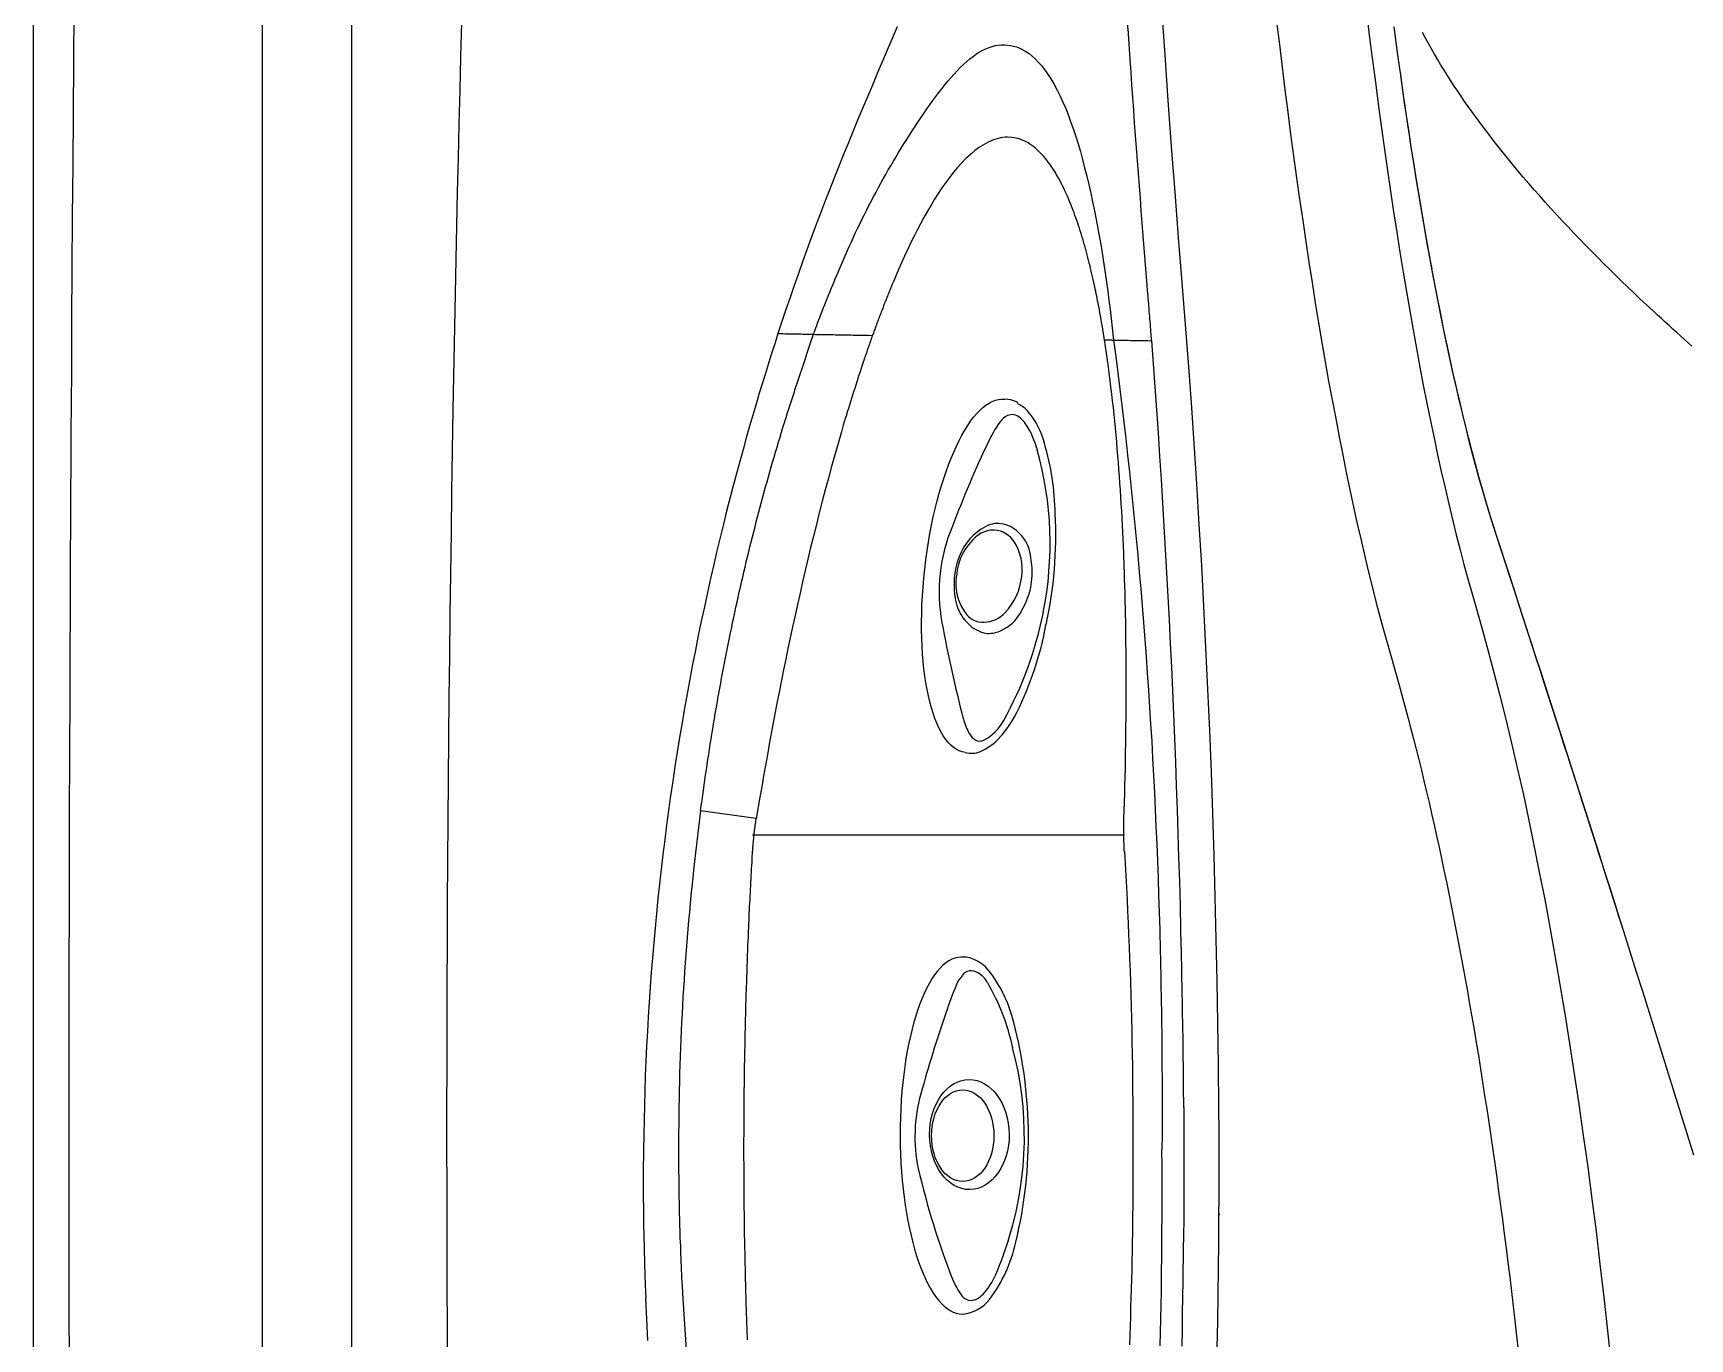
# Model space of a CAD drawing. Extents: x 941 to 1034, y 781 to 934.
# Drawn here: x 941.38 to 955.29, y 844.42 to 855.38 of the extents above; entities that cross this region are included whole.
import ezdxf

# ---------------------------------------------------------------- set-up
doc = ezdxf.new("R2010")
doc.units = 0
doc.header["$MEASUREMENT"] = 0
doc.layers.add('1', color=4, linetype='Continuous')

# ---------------------------------------------------------------- blocks, each defined once
blk = doc.blocks.new('ENVOY')
at = {"layer": '1', "color": 3, "linetype": 'Continuous'}
for p, q in [((1.924, 77.052), (1.924, 12.055)), ((6.073, 47.222), (5.605, 47.288)), ((6.042, 47.087), (9.164, 47.087)), ((9.958, 43.901), (9.966, 43.901))]:
    blk.add_line(p, q, dxfattribs=at)
at = {"layer": '1', "color": 4}
blk.add_lwpolyline([(93.109, 77.107, 0.414214), (81.109, 89.107), (12, 89.107, 0.414214), (0, 77.107), (0, 12, 0.414214), (12, 0), (81.109, 0, 0.414214), (93.109, 12)], format="xyb", close=True, dxfattribs=at)
at = {"layer": '1', "color": 3, "linetype": 'Continuous'}
for points in [[(0.324, 50.972), (0.326, 51.407), (0.329, 51.841), (0.332, 52.276), (0.336, 52.711), (0.339, 53.146), (0.342, 53.58), (0.346, 54.015)], [(2.674, 54.768), (2.674, 52.911), (2.674, 51.054), (2.674, 49.197), (2.674, 47.34), (2.674, 45.482), (2.674, 43.625), (2.674, 41.768), (2.674, 39.911), (2.674, 38.054), (2.674, 36.197), (2.674, 34.34), (2.674, 32.482)], [(9.65, 51.723), (9.619, 52.102), (9.589, 52.483), (9.56, 52.866), (9.532, 53.25), (9.505, 53.636), (9.478, 54.024)], [(11.203, 53.942), (11.226, 53.754), (11.25, 53.568), (11.274, 53.384), (11.298, 53.201), (11.322, 53.02), (11.347, 52.841), (11.373, 52.664), (11.398, 52.49), (11.424, 52.317), (11.451, 52.146), (11.477, 51.977), (11.505, 51.811), (11.532, 51.647), (11.56, 51.485), (11.588, 51.325), (11.616, 51.168), (11.645, 51.013), (11.674, 50.861), (11.704, 50.711), (11.734, 50.563), (11.764, 50.419), (11.794, 50.276), (11.825, 50.137), (11.856, 49.999), (11.887, 49.865), (11.919, 49.733), (11.951, 49.605), (11.983, 49.479), (12.015, 49.355), (12.048, 49.235), (12.114, 49.003)], [(7.256, 53.869), (7.215, 53.772), (7.173, 53.674), (7.131, 53.576), (7.089, 53.478), (7.048, 53.38), (7.007, 53.282), (6.965, 53.184), (6.924, 53.086), (6.884, 52.988), (6.843, 52.889), (6.803, 52.791), (6.763, 52.692), (6.724, 52.593), (6.685, 52.494), (6.646, 52.395), (6.608, 52.296), (6.571, 52.197), (6.534, 52.097), (6.497, 51.998), (6.461, 51.898), (6.426, 51.798), (6.391, 51.697), (6.356, 51.597), (6.322, 51.496), (6.255, 51.294)], [(11.749, 51.823), (11.729, 51.933), (11.709, 52.045), (11.689, 52.158), (11.669, 52.272), (11.649, 52.388), (11.63, 52.505), (11.61, 52.623), (11.591, 52.742), (11.572, 52.863), (11.554, 52.985), (11.535, 53.107), (11.517, 53.232), (11.499, 53.357), (11.481, 53.483), (11.463, 53.611), (11.445, 53.74), (11.428, 53.869)], [(9.198, 53.811), (9.197, 53.819), (9.197, 53.827), (9.196, 53.836), (9.195, 53.844), (9.195, 53.852), (9.194, 53.861), (9.194, 53.869), (9.193, 53.877), (9.193, 53.885), (9.192, 53.894), (9.192, 53.902), (9.191, 53.91), (9.19, 53.919), (9.19, 53.927), (9.189, 53.935), (9.189, 53.943), (9.188, 53.952), (9.188, 53.96), (9.187, 53.977)], [(12.335, 52.824), (12.303, 52.865), (12.27, 52.907), (12.238, 52.948), (12.206, 52.99), (12.175, 53.032), (12.143, 53.074), (12.112, 53.116), (12.082, 53.158), (12.051, 53.201), (12.021, 53.244), (11.992, 53.287), (11.963, 53.33), (11.934, 53.373), (11.905, 53.417), (11.877, 53.461), (11.849, 53.505), (11.822, 53.549), (11.795, 53.594), (11.769, 53.639), (11.743, 53.684), (11.717, 53.73), (11.692, 53.775), (11.668, 53.822)], [(6.553, 51.289), (6.555, 51.294), (6.558, 51.302), (6.562, 51.313), (6.567, 51.327), (6.573, 51.343), (6.58, 51.361), (6.588, 51.381), (6.596, 51.404), (6.606, 51.428), (6.616, 51.454), (6.627, 51.482), (6.638, 51.512), (6.65, 51.543), (6.663, 51.575), (6.677, 51.609), (6.691, 51.643), (6.705, 51.679), (6.72, 51.716), (6.736, 51.753), (6.752, 51.791), (6.768, 51.83), (6.785, 51.869), (6.802, 51.908), (6.819, 51.948), (6.836, 51.987), (6.854, 52.026), (6.871, 52.065), (6.889, 52.103), (6.907, 52.142), (6.925, 52.181), (6.944, 52.219), (6.962, 52.257), (6.981, 52.295), (7, 52.333), (7.019, 52.37), (7.039, 52.408), (7.058, 52.445), (7.078, 52.483), (7.098, 52.52), (7.119, 52.557), (7.139, 52.594), (7.16, 52.631), (7.181, 52.668), (7.202, 52.704), (7.224, 52.741), (7.246, 52.778), (7.268, 52.814), (7.29, 52.851), (7.313, 52.887), (7.336, 52.924), (7.359, 52.96), (7.382, 52.997), (7.406, 53.034), (7.43, 53.07), (7.455, 53.107), (7.479, 53.143), (7.504, 53.18), (7.53, 53.215), (7.555, 53.25), (7.58, 53.285), (7.605, 53.318), (7.63, 53.35), (7.656, 53.382), (7.681, 53.413), (7.707, 53.443), (7.733, 53.473), (7.76, 53.501), (7.786, 53.528), (7.813, 53.554), (7.84, 53.579), (7.867, 53.601), (7.894, 53.622), (7.921, 53.642), (7.948, 53.659), (7.974, 53.673), (8.001, 53.686), (8.027, 53.697), (8.053, 53.705), (8.079, 53.712), (8.105, 53.716), (8.13, 53.718), (8.156, 53.719), (8.182, 53.717), (8.208, 53.714), (8.233, 53.708), (8.259, 53.701), (8.285, 53.691), (8.311, 53.678), (8.337, 53.663), (8.363, 53.645), (8.389, 53.624), (8.415, 53.601), (8.441, 53.574), (8.467, 53.544), (8.493, 53.511), (8.519, 53.475), (8.545, 53.434), (8.571, 53.391), (8.597, 53.343), (8.623, 53.292), (8.647, 53.238), (8.671, 53.183), (8.694, 53.126), (8.715, 53.068), (8.736, 53.009), (8.756, 52.949), (8.775, 52.887), (8.794, 52.822), (8.812, 52.756), (8.83, 52.687), (8.848, 52.617), (8.865, 52.546), (8.881, 52.473), (8.897, 52.4), (8.912, 52.326), (8.927, 52.251), (8.941, 52.177), (8.955, 52.102), (8.968, 52.028), (8.98, 51.953), (8.992, 51.878), (9.003, 51.802), (9.014, 51.726), (9.024, 51.65), (9.033, 51.574), (9.043, 51.497), (9.052, 51.421), (9.06, 51.343), (9.071, 51.24)], [(9.356, 51.7), (9.347, 51.804), (9.339, 51.908), (9.33, 52.012), (9.322, 52.116), (9.314, 52.221), (9.306, 52.326), (9.298, 52.431), (9.29, 52.536), (9.282, 52.641), (9.274, 52.747), (9.266, 52.853), (9.258, 52.958), (9.25, 53.064), (9.243, 53.171), (9.235, 53.277), (9.227, 53.383), (9.22, 53.49), (9.212, 53.597), (9.198, 53.811)], [(11.747, 51.838), (11.734, 51.904), (11.722, 51.97), (11.71, 52.036), (11.699, 52.102), (11.687, 52.168), (11.676, 52.234), (11.664, 52.3), (11.653, 52.365), (11.642, 52.431), (11.631, 52.498), (11.62, 52.564), (11.609, 52.63), (11.599, 52.696), (11.588, 52.762), (11.578, 52.828), (11.567, 52.894), (11.557, 52.96), (11.547, 53.027), (11.537, 53.093), (11.527, 53.159), (11.518, 53.225), (11.508, 53.292), (11.498, 53.358), (11.482, 53.491)], [(8.182, 52.943), (8.163, 52.943), (8.143, 52.941), (8.123, 52.937), (8.103, 52.933), (8.084, 52.927), (8.064, 52.921), (8.044, 52.913), (8.025, 52.904), (8.005, 52.894), (7.986, 52.883), (7.966, 52.872), (7.947, 52.859), (7.928, 52.845), (7.909, 52.831), (7.89, 52.815), (7.871, 52.799), (7.852, 52.782), (7.833, 52.764), (7.797, 52.726)], [(8.664, 52.494), (8.655, 52.514), (8.645, 52.534), (8.636, 52.553), (8.626, 52.572), (8.616, 52.591), (8.605, 52.61), (8.594, 52.628), (8.584, 52.647), (8.572, 52.665), (8.561, 52.682), (8.549, 52.7), (8.537, 52.717), (8.525, 52.733), (8.513, 52.75), (8.5, 52.765), (8.487, 52.781), (8.474, 52.796), (8.46, 52.81), (8.446, 52.824), (8.432, 52.838), (8.417, 52.85), (8.402, 52.863), (8.387, 52.874), (8.371, 52.885), (8.355, 52.895), (8.339, 52.904), (8.323, 52.912), (8.306, 52.919), (8.289, 52.926), (8.272, 52.931), (8.254, 52.936), (8.237, 52.939), (8.219, 52.942), (8.182, 52.943)], [(7.797, 52.726), (7.763, 52.689), (7.73, 52.649), (7.697, 52.607), (7.664, 52.563), (7.632, 52.518), (7.601, 52.471), (7.57, 52.422), (7.54, 52.372), (7.51, 52.321), (7.48, 52.269), (7.452, 52.216), (7.423, 52.162), (7.396, 52.108), (7.369, 52.053), (7.343, 51.998), (7.317, 51.943), (7.292, 51.888), (7.268, 51.833), (7.221, 51.724)], [(13.545, 51.538), (13.493, 51.587), (13.442, 51.636), (13.39, 51.685), (13.339, 51.735), (13.288, 51.784), (13.237, 51.834), (13.186, 51.884), (13.136, 51.935), (13.086, 51.985), (13.036, 52.036), (12.987, 52.087), (12.938, 52.138), (12.889, 52.19), (12.841, 52.241), (12.793, 52.293), (12.745, 52.345), (12.698, 52.397), (12.651, 52.45), (12.605, 52.502), (12.559, 52.555), (12.513, 52.609), (12.468, 52.662), (12.423, 52.716), (12.335, 52.824)], [(8.907, 51.724), (8.902, 51.748), (8.897, 51.771), (8.891, 51.794), (8.886, 51.817), (8.88, 51.84), (8.875, 51.863), (8.869, 51.886), (8.863, 51.909), (8.857, 51.932), (8.852, 51.955), (8.845, 51.977), (8.839, 52), (8.833, 52.023), (8.827, 52.045), (8.82, 52.068), (8.814, 52.09), (8.807, 52.112), (8.8, 52.134), (8.793, 52.157), (8.786, 52.179), (8.779, 52.201), (8.772, 52.222), (8.765, 52.244), (8.757, 52.266), (8.749, 52.287), (8.742, 52.309), (8.734, 52.33), (8.725, 52.351), (8.717, 52.372), (8.709, 52.393), (8.7, 52.413), (8.692, 52.434), (8.683, 52.454), (8.664, 52.494)], [(12.291, 49.59), (12.26, 49.686), (12.23, 49.785), (12.199, 49.885), (12.17, 49.988), (12.14, 50.092), (12.111, 50.198), (12.083, 50.305), (12.055, 50.414), (12.027, 50.525), (12, 50.637), (11.973, 50.751), (11.946, 50.866), (11.92, 50.982), (11.895, 51.099), (11.869, 51.218), (11.844, 51.338), (11.82, 51.459), (11.796, 51.58), (11.749, 51.827)], [(12.291, 49.59), (12.262, 49.681), (12.233, 49.774), (12.204, 49.87), (12.176, 49.967), (12.147, 50.067), (12.119, 50.17), (12.091, 50.274), (12.063, 50.381), (12.036, 50.49), (12.009, 50.601), (11.982, 50.714), (11.955, 50.829), (11.928, 50.946), (11.902, 51.065), (11.876, 51.187), (11.85, 51.31), (11.825, 51.435), (11.799, 51.563), (11.749, 51.823)], [(7.182, 51.63), (7.178, 51.62), (7.174, 51.609), (7.17, 51.599), (7.166, 51.588), (7.162, 51.578), (7.157, 51.568), (7.153, 51.557), (7.149, 51.547), (7.145, 51.537), (7.141, 51.527), (7.138, 51.517), (7.134, 51.506), (7.13, 51.496), (7.126, 51.487), (7.122, 51.477), (7.118, 51.467), (7.115, 51.457), (7.111, 51.447), (7.107, 51.438), (7.104, 51.428), (7.1, 51.418), (7.096, 51.408), (7.093, 51.398), (7.089, 51.388), (7.085, 51.379), (7.082, 51.369), (7.078, 51.359), (7.074, 51.349), (7.071, 51.339), (7.067, 51.329), (7.063, 51.319), (7.06, 51.309), (7.056, 51.299), (7.049, 51.279)], [(7.221, 51.724), (7.219, 51.72), (7.217, 51.715), (7.215, 51.71), (7.213, 51.705), (7.211, 51.701), (7.209, 51.696), (7.207, 51.691), (7.205, 51.686), (7.203, 51.682), (7.202, 51.677), (7.2, 51.672), (7.198, 51.668), (7.196, 51.663), (7.194, 51.658), (7.192, 51.654), (7.19, 51.649), (7.188, 51.644), (7.186, 51.64), (7.182, 51.63)], [(8.982, 51.332), (8.979, 51.352), (8.975, 51.372), (8.972, 51.392), (8.968, 51.411), (8.965, 51.431), (8.961, 51.451), (8.958, 51.471), (8.954, 51.49), (8.951, 51.51), (8.947, 51.529), (8.943, 51.549), (8.939, 51.569), (8.935, 51.588), (8.931, 51.608), (8.927, 51.627), (8.923, 51.647), (8.919, 51.666), (8.915, 51.686), (8.907, 51.724)], [(9.39, 51.264), (9.389, 51.286), (9.387, 51.308), (9.385, 51.33), (9.384, 51.352), (9.382, 51.373), (9.38, 51.395), (9.378, 51.417), (9.377, 51.439), (9.375, 51.461), (9.373, 51.482), (9.371, 51.504), (9.37, 51.526), (9.368, 51.548), (9.366, 51.569), (9.364, 51.591), (9.363, 51.613), (9.361, 51.635), (9.359, 51.656), (9.356, 51.7)], [(9.957, 44.796), (9.954, 45.15), (9.949, 45.504), (9.943, 45.857), (9.935, 46.21), (9.927, 46.562), (9.917, 46.913), (9.906, 47.264), (9.894, 47.613), (9.88, 47.962), (9.865, 48.31), (9.849, 48.657), (9.832, 49.002), (9.813, 49.347), (9.793, 49.69), (9.772, 50.033), (9.75, 50.373), (9.727, 50.713), (9.702, 51.051), (9.65, 51.723)], [(13.93, 51.189), (13.898, 51.217), (13.866, 51.246), (13.834, 51.275), (13.802, 51.303), (13.769, 51.332), (13.737, 51.362), (13.705, 51.391), (13.673, 51.42), (13.641, 51.449), (13.609, 51.479), (13.545, 51.538)], [(6.255, 51.294), (6.23, 51.216), (6.204, 51.135), (6.178, 51.053), (6.152, 50.968), (6.125, 50.882), (6.098, 50.793), (6.071, 50.703), (6.044, 50.61), (6.017, 50.516), (5.989, 50.419), (5.962, 50.321), (5.934, 50.221), (5.907, 50.119), (5.879, 50.015), (5.851, 49.91), (5.824, 49.802), (5.797, 49.693), (5.77, 49.582), (5.742, 49.469), (5.716, 49.355), (5.689, 49.238), (5.663, 49.12), (5.637, 49.001), (5.611, 48.88), (5.586, 48.758), (5.562, 48.636), (5.538, 48.515), (5.515, 48.393), (5.492, 48.271), (5.47, 48.148), (5.449, 48.026), (5.429, 47.904), (5.409, 47.781), (5.39, 47.659), (5.371, 47.536), (5.353, 47.413), (5.336, 47.29), (5.32, 47.167), (5.304, 47.043), (5.289, 46.92), (5.274, 46.797), (5.26, 46.673), (5.247, 46.55), (5.235, 46.426), (5.223, 46.302), (5.212, 46.178), (5.201, 46.054), (5.191, 45.93), (5.182, 45.806), (5.173, 45.682), (5.166, 45.558), (5.158, 45.434), (5.152, 45.31), (5.146, 45.186), (5.141, 45.062), (5.137, 44.937), (5.133, 44.813), (5.13, 44.689), (5.125, 44.443)], [(5.605, 47.288), (5.611, 47.331), (5.617, 47.374), (5.623, 47.418), (5.629, 47.461), (5.635, 47.504), (5.641, 47.547), (5.647, 47.59), (5.654, 47.632), (5.66, 47.675), (5.666, 47.718), (5.673, 47.761), (5.68, 47.804), (5.686, 47.847), (5.693, 47.889), (5.7, 47.932), (5.707, 47.975), (5.714, 48.017), (5.721, 48.06), (5.728, 48.103), (5.736, 48.145), (5.743, 48.188), (5.751, 48.23), (5.758, 48.273), (5.766, 48.316), (5.774, 48.358), (5.782, 48.401), (5.79, 48.443), (5.798, 48.486), (5.806, 48.528), (5.814, 48.571), (5.822, 48.613), (5.831, 48.656), (5.839, 48.698), (5.848, 48.741), (5.857, 48.783), (5.866, 48.826), (5.874, 48.868), (5.883, 48.911), (5.892, 48.953), (5.902, 48.996), (5.911, 49.038), (5.92, 49.08), (5.93, 49.123), (5.939, 49.165), (5.949, 49.207), (5.959, 49.25), (5.969, 49.292), (5.979, 49.334), (5.989, 49.377), (5.999, 49.419), (6.009, 49.461), (6.019, 49.503), (6.03, 49.545), (6.04, 49.588), (6.051, 49.63), (6.062, 49.672), (6.073, 49.714), (6.084, 49.756), (6.095, 49.798), (6.106, 49.84), (6.117, 49.882), (6.128, 49.924), (6.14, 49.966), (6.151, 50.008), (6.163, 50.049), (6.175, 50.091), (6.186, 50.133), (6.198, 50.175), (6.21, 50.216), (6.222, 50.258), (6.235, 50.3), (6.247, 50.341), (6.259, 50.383), (6.272, 50.424), (6.285, 50.466), (6.297, 50.507), (6.31, 50.549), (6.323, 50.59), (6.336, 50.632), (6.349, 50.672), (6.363, 50.714), (6.376, 50.755), (6.39, 50.797), (6.403, 50.838), (6.417, 50.879), (6.43, 50.92), (6.444, 50.961), (6.457, 51.002), (6.471, 51.043), (6.485, 51.084), (6.498, 51.125), (6.512, 51.166), (6.526, 51.207), (6.553, 51.289)], [(6.255, 51.294), (6.27, 51.294), (6.284, 51.294), (6.299, 51.294), (6.313, 51.293), (6.328, 51.293), (6.343, 51.293), (6.357, 51.292), (6.372, 51.292), (6.387, 51.292), (6.402, 51.292), (6.417, 51.291), (6.432, 51.291), (6.447, 51.291), (6.462, 51.29), (6.477, 51.29), (6.492, 51.29), (6.507, 51.29), (6.523, 51.289), (6.553, 51.289)], [(6.553, 51.289), (6.57, 51.288), (6.587, 51.288), (6.603, 51.288), (6.62, 51.287), (6.637, 51.287), (6.653, 51.287), (6.67, 51.286), (6.686, 51.286), (6.703, 51.286), (6.72, 51.286), (6.736, 51.285), (6.753, 51.285), (6.769, 51.285), (6.786, 51.284), (6.803, 51.284), (6.819, 51.284), (6.836, 51.283), (6.852, 51.283), (6.869, 51.283), (6.885, 51.282), (6.902, 51.282), (6.918, 51.282), (6.935, 51.281), (6.951, 51.281), (6.967, 51.281), (6.984, 51.28), (7, 51.28), (7.016, 51.28), (7.049, 51.279)], [(7.049, 51.279), (7.044, 51.267), (7.04, 51.255), (7.036, 51.242), (7.031, 51.23), (7.027, 51.218), (7.023, 51.205), (7.018, 51.193), (7.014, 51.18), (7.01, 51.168), (7.005, 51.156), (7.001, 51.143), (6.997, 51.131), (6.992, 51.118), (6.988, 51.106), (6.984, 51.093), (6.98, 51.081), (6.975, 51.068), (6.971, 51.055), (6.963, 51.03)], [(8.997, 51.242), (8.996, 51.246), (8.995, 51.251), (8.994, 51.255), (8.994, 51.26), (8.993, 51.264), (8.992, 51.269), (8.992, 51.273), (8.991, 51.278), (8.99, 51.282), (8.989, 51.287), (8.989, 51.291), (8.988, 51.296), (8.987, 51.3), (8.986, 51.305), (8.986, 51.309), (8.985, 51.314), (8.984, 51.319), (8.983, 51.323), (8.982, 51.332)], [(9.155, 49.511), (9.153, 49.57), (9.15, 49.628), (9.147, 49.687), (9.144, 49.745), (9.141, 49.804), (9.138, 49.862), (9.134, 49.921), (9.13, 49.979), (9.126, 50.037), (9.122, 50.095), (9.118, 50.153), (9.114, 50.211), (9.109, 50.269), (9.104, 50.327), (9.099, 50.385), (9.094, 50.443), (9.088, 50.5), (9.083, 50.558), (9.077, 50.615), (9.071, 50.673), (9.065, 50.73), (9.058, 50.787), (9.051, 50.845), (9.044, 50.902), (9.037, 50.959), (9.029, 51.015), (9.022, 51.072), (9.014, 51.129), (8.997, 51.242)], [(8.997, 51.242), (9, 51.242), (9.004, 51.242), (9.008, 51.241), (9.011, 51.241), (9.015, 51.241), (9.019, 51.241), (9.022, 51.241), (9.026, 51.241), (9.03, 51.241), (9.034, 51.241), (9.037, 51.241), (9.041, 51.241), (9.045, 51.241), (9.048, 51.241), (9.052, 51.241), (9.056, 51.241), (9.06, 51.24), (9.064, 51.24), (9.071, 51.24)], [(9.071, 51.24), (9.091, 51.103), (9.109, 50.966), (9.126, 50.828), (9.143, 50.69), (9.159, 50.551), (9.176, 50.413), (9.191, 50.274), (9.206, 50.134), (9.221, 49.995), (9.235, 49.855), (9.249, 49.714), (9.263, 49.574), (9.276, 49.433), (9.289, 49.292), (9.301, 49.151), (9.313, 49.01), (9.324, 48.868), (9.335, 48.726), (9.346, 48.584), (9.356, 48.442), (9.366, 48.3), (9.375, 48.157), (9.384, 48.014), (9.393, 47.872), (9.401, 47.728), (9.409, 47.585), (9.416, 47.442), (9.423, 47.298), (9.429, 47.155), (9.435, 47.011), (9.441, 46.867), (9.447, 46.723), (9.451, 46.579), (9.46, 46.291)], [(9.071, 51.24), (9.087, 51.24), (9.103, 51.24), (9.119, 51.239), (9.135, 51.239), (9.151, 51.239), (9.167, 51.238), (9.183, 51.238), (9.199, 51.238), (9.215, 51.237), (9.231, 51.237), (9.247, 51.237), (9.264, 51.237), (9.28, 51.236), (9.296, 51.236), (9.312, 51.236), (9.328, 51.235), (9.344, 51.235), (9.36, 51.235), (9.393, 51.234)], [(9.393, 51.234), (9.393, 51.236), (9.392, 51.237), (9.392, 51.239), (9.392, 51.24), (9.392, 51.242), (9.392, 51.243), (9.392, 51.245), (9.392, 51.246), (9.392, 51.248), (9.391, 51.249), (9.391, 51.251), (9.391, 51.252), (9.391, 51.254), (9.391, 51.255), (9.391, 51.257), (9.391, 51.258), (9.391, 51.26), (9.391, 51.261), (9.39, 51.264)], [(9.639, 46.291), (9.634, 46.492), (9.628, 46.694), (9.622, 46.895), (9.616, 47.096), (9.61, 47.296), (9.602, 47.497), (9.595, 47.697), (9.587, 47.896), (9.579, 48.096), (9.57, 48.295), (9.561, 48.493), (9.552, 48.692), (9.542, 48.89), (9.532, 49.087), (9.521, 49.285), (9.51, 49.482), (9.498, 49.678), (9.487, 49.874), (9.474, 50.07), (9.462, 50.265), (9.449, 50.46), (9.435, 50.654), (9.421, 50.848), (9.393, 51.234)], [(0.305, 42.753), (0.304, 43.01), (0.304, 43.266), (0.304, 43.523), (0.303, 43.78), (0.303, 44.037), (0.303, 44.294), (0.303, 44.551), (0.303, 44.808), (0.303, 45.064), (0.303, 45.321), (0.304, 45.578), (0.304, 45.835), (0.304, 46.092), (0.305, 46.349), (0.305, 46.606), (0.306, 46.862), (0.307, 47.119), (0.307, 47.376), (0.308, 47.633), (0.309, 47.89), (0.31, 48.147), (0.311, 48.404), (0.312, 48.66), (0.313, 48.917), (0.314, 49.174), (0.315, 49.431), (0.317, 49.688), (0.318, 49.945), (0.319, 50.201), (0.321, 50.458), (0.324, 50.972)], [(6.963, 51.03), (6.953, 51.002), (6.944, 50.974), (6.935, 50.946), (6.926, 50.918), (6.917, 50.89), (6.908, 50.862), (6.899, 50.834), (6.89, 50.806), (6.881, 50.778), (6.872, 50.75), (6.863, 50.722), (6.855, 50.694), (6.846, 50.666), (6.837, 50.637), (6.829, 50.609), (6.82, 50.581), (6.812, 50.553), (6.803, 50.524), (6.787, 50.468)], [(6.787, 50.468), (6.759, 50.371), (6.732, 50.275), (6.705, 50.178), (6.678, 50.081), (6.652, 49.983), (6.627, 49.886), (6.602, 49.788), (6.577, 49.691), (6.553, 49.594), (6.529, 49.497), (6.506, 49.401), (6.484, 49.305), (6.462, 49.209), (6.44, 49.114), (6.419, 49.02), (6.398, 48.926), (6.378, 48.833), (6.358, 48.741), (6.339, 48.651), (6.321, 48.561), (6.302, 48.472), (6.285, 48.383), (6.267, 48.294), (6.249, 48.204), (6.232, 48.115), (6.215, 48.026), (6.199, 47.937), (6.182, 47.848), (6.166, 47.758), (6.15, 47.669), (6.134, 47.58), (6.118, 47.49), (6.103, 47.401), (6.073, 47.222)], [(13.357, 46.274), (13.305, 46.44), (13.252, 46.606), (13.199, 46.772), (13.147, 46.938), (13.094, 47.104), (13.041, 47.27), (12.988, 47.436), (12.935, 47.602), (12.881, 47.768), (12.828, 47.934), (12.775, 48.1), (12.721, 48.265), (12.668, 48.431), (12.614, 48.597), (12.561, 48.762), (12.507, 48.928), (12.453, 49.093), (12.399, 49.259), (12.291, 49.59)], [(13.357, 46.274), (13.338, 46.336), (13.317, 46.401), (13.295, 46.469), (13.273, 46.539), (13.25, 46.613), (13.226, 46.688), (13.201, 46.766), (13.176, 46.846), (13.149, 46.928), (13.123, 47.012), (13.095, 47.099), (13.067, 47.186), (13.038, 47.276), (13.009, 47.368), (12.979, 47.461), (12.949, 47.556), (12.918, 47.652), (12.887, 47.749), (12.855, 47.848), (12.823, 47.949), (12.79, 48.051), (12.757, 48.154), (12.723, 48.258), (12.689, 48.363), (12.655, 48.47), (12.62, 48.578), (12.585, 48.687), (12.549, 48.796), (12.513, 48.907), (12.477, 49.019), (12.441, 49.132), (12.404, 49.245), (12.366, 49.359), (12.291, 49.59)], [(9.173, 48.974), (9.172, 49.001), (9.171, 49.028), (9.171, 49.055), (9.17, 49.082), (9.169, 49.108), (9.169, 49.135), (9.168, 49.162), (9.167, 49.189), (9.166, 49.216), (9.165, 49.243), (9.165, 49.27), (9.164, 49.296), (9.163, 49.323), (9.162, 49.35), (9.161, 49.377), (9.16, 49.404), (9.159, 49.431), (9.158, 49.457), (9.155, 49.511)], [(9.16, 47.222), (9.163, 47.292), (9.165, 47.363), (9.167, 47.433), (9.168, 47.503), (9.17, 47.574), (9.172, 47.644), (9.173, 47.714), (9.174, 47.784), (9.175, 47.854), (9.176, 47.924), (9.177, 47.994), (9.178, 48.065), (9.179, 48.135), (9.179, 48.205), (9.179, 48.275), (9.179, 48.345), (9.179, 48.415), (9.179, 48.485), (9.179, 48.554), (9.178, 48.624), (9.177, 48.694), (9.176, 48.764), (9.175, 48.834), (9.173, 48.974)], [(12.114, 49.003), (12.165, 48.823), (12.217, 48.639), (12.267, 48.45), (12.317, 48.256), (12.367, 48.058), (12.415, 47.855), (12.463, 47.647), (12.511, 47.435), (12.557, 47.219), (12.603, 46.998), (12.648, 46.773), (12.693, 46.543), (12.736, 46.31), (12.779, 46.072), (12.821, 45.83), (12.862, 45.584), (12.902, 45.334), (12.941, 45.08), (12.98, 44.823), (13.017, 44.562), (13.054, 44.297), (13.089, 44.028), (13.124, 43.757), (13.157, 43.481), (13.189, 43.203), (13.221, 42.921), (13.251, 42.636)], [(5.605, 47.288), (5.596, 47.218), (5.587, 47.147), (5.579, 47.076), (5.57, 47.005), (5.562, 46.934), (5.554, 46.863), (5.546, 46.792), (5.539, 46.721), (5.531, 46.65), (5.524, 46.579), (5.517, 46.508), (5.511, 46.437), (5.504, 46.366), (5.498, 46.294), (5.492, 46.223), (5.487, 46.152), (5.481, 46.081), (5.476, 46.01), (5.471, 45.938), (5.466, 45.867), (5.462, 45.796), (5.457, 45.725), (5.453, 45.654), (5.449, 45.582), (5.446, 45.511), (5.442, 45.44), (5.439, 45.369), (5.436, 45.297), (5.434, 45.226), (5.431, 45.155), (5.429, 45.084), (5.427, 45.012), (5.425, 44.941), (5.424, 44.87), (5.422, 44.799), (5.421, 44.728), (5.421, 44.656), (5.42, 44.585), (5.419, 44.443)], [(6.042, 46.943), (6.043, 46.957), (6.043, 46.971), (6.044, 46.985), (6.046, 46.999), (6.047, 47.013), (6.048, 47.027), (6.049, 47.041), (6.051, 47.055), (6.052, 47.069), (6.054, 47.083), (6.055, 47.097), (6.057, 47.111), (6.059, 47.125), (6.06, 47.139), (6.062, 47.153), (6.064, 47.166), (6.066, 47.18), (6.068, 47.194), (6.073, 47.222)], [(9.164, 46.943), (9.163, 46.957), (9.162, 46.971), (9.162, 46.985), (9.161, 46.999), (9.161, 47.013), (9.16, 47.027), (9.16, 47.041), (9.159, 47.055), (9.159, 47.069), (9.159, 47.083), (9.159, 47.097), (9.159, 47.111), (9.159, 47.125), (9.159, 47.139), (9.159, 47.153), (9.159, 47.166), (9.159, 47.18), (9.159, 47.194), (9.16, 47.222)], [(5.969, 44.443), (5.969, 44.473), (5.969, 44.503), (5.969, 44.533), (5.97, 44.562), (5.97, 44.592), (5.97, 44.622), (5.97, 44.652), (5.97, 44.682), (5.97, 44.711), (5.97, 44.741), (5.971, 44.771), (5.971, 44.801), (5.971, 44.831), (5.971, 44.86), (5.972, 44.89), (5.972, 44.92), (5.972, 44.95), (5.973, 44.98), (5.973, 45.009), (5.973, 45.039), (5.974, 45.069), (5.974, 45.099), (5.975, 45.128), (5.975, 45.158), (5.976, 45.188), (5.976, 45.218), (5.977, 45.248), (5.977, 45.277), (5.978, 45.307), (5.978, 45.337), (5.979, 45.367), (5.98, 45.396), (5.98, 45.426), (5.981, 45.456), (5.982, 45.485), (5.982, 45.515), (5.983, 45.545), (5.984, 45.574), (5.985, 45.604), (5.985, 45.634), (5.986, 45.663), (5.987, 45.693), (5.988, 45.722), (5.989, 45.752), (5.99, 45.781), (5.991, 45.811), (5.992, 45.84), (5.993, 45.87), (5.994, 45.899), (5.995, 45.929), (5.996, 45.958), (5.997, 45.988), (5.998, 46.017), (5.999, 46.046), (6, 46.076), (6.001, 46.105), (6.002, 46.134), (6.003, 46.164), (6.004, 46.193), (6.006, 46.222), (6.007, 46.251), (6.008, 46.281), (6.009, 46.31), (6.011, 46.339), (6.012, 46.368), (6.013, 46.397), (6.014, 46.426), (6.016, 46.455), (6.017, 46.484), (6.019, 46.513), (6.02, 46.542), (6.021, 46.571), (6.023, 46.6), (6.024, 46.629), (6.026, 46.657), (6.027, 46.686), (6.029, 46.715), (6.03, 46.744), (6.032, 46.772), (6.033, 46.801), (6.035, 46.829), (6.037, 46.858), (6.038, 46.887), (6.042, 46.943)], [(9.164, 46.943), (9.17, 46.844), (9.175, 46.744), (9.181, 46.644), (9.186, 46.544), (9.19, 46.444), (9.195, 46.344), (9.199, 46.245), (9.203, 46.145), (9.207, 46.045), (9.211, 45.945), (9.214, 45.845), (9.217, 45.745), (9.22, 45.645), (9.223, 45.545), (9.225, 45.444), (9.227, 45.344), (9.229, 45.244), (9.231, 45.144), (9.232, 45.044), (9.233, 44.944), (9.234, 44.844), (9.235, 44.744), (9.236, 44.644), (9.236, 44.443)], [(9.46, 46.291), (9.462, 46.229), (9.463, 46.168), (9.465, 46.106), (9.466, 46.045), (9.468, 45.983), (9.469, 45.922), (9.47, 45.86), (9.471, 45.799), (9.472, 45.737), (9.473, 45.676), (9.474, 45.614), (9.475, 45.552), (9.476, 45.491), (9.477, 45.429), (9.477, 45.368), (9.478, 45.306), (9.478, 45.244), (9.479, 45.183), (9.479, 45.121), (9.48, 45.059), (9.48, 44.998), (9.48, 44.936), (9.48, 44.874), (9.48, 44.813), (9.48, 44.751), (9.48, 44.689), (9.48, 44.628), (9.48, 44.566), (9.479, 44.443)], [(9.662, 44.796), (9.662, 44.855), (9.661, 44.915), (9.661, 44.974), (9.66, 45.034), (9.659, 45.094), (9.659, 45.154), (9.658, 45.214), (9.657, 45.274), (9.656, 45.334), (9.656, 45.393), (9.655, 45.453), (9.654, 45.513), (9.653, 45.573), (9.652, 45.633), (9.651, 45.693), (9.65, 45.753), (9.649, 45.813), (9.647, 45.873), (9.646, 45.932), (9.645, 45.992), (9.644, 46.052), (9.643, 46.112), (9.641, 46.171), (9.639, 46.291)], [(13.945, 44.396), (13.892, 44.567), (13.839, 44.738), (13.786, 44.909), (13.732, 45.079), (13.679, 45.25), (13.626, 45.421), (13.572, 45.592), (13.519, 45.762), (13.465, 45.933), (13.357, 46.274)], [(9.662, 44.796), (9.662, 44.767), (9.663, 44.739), (9.663, 44.711), (9.663, 44.683), (9.663, 44.654), (9.663, 44.626), (9.663, 44.598), (9.664, 44.569), (9.664, 44.541), (9.664, 44.513), (9.664, 44.485), (9.664, 44.456), (9.664, 44.428), (9.664, 44.4), (9.664, 44.371), (9.664, 44.343), (9.664, 44.315), (9.664, 44.287), (9.664, 44.23)], [(9.96, 44.443), (9.96, 44.477), (9.96, 44.508), (9.96, 44.537), (9.959, 44.564), (9.959, 44.589), (9.959, 44.612), (9.959, 44.633), (9.959, 44.652), (9.959, 44.669), (9.959, 44.685), (9.958, 44.7), (9.958, 44.714), (9.958, 44.726), (9.958, 44.738), (9.958, 44.749), (9.958, 44.759), (9.958, 44.769), (9.957, 44.778), (9.957, 44.796)], [(5.125, 44.443), (5.125, 44.415), (5.125, 44.388), (5.125, 44.36), (5.124, 44.333), (5.124, 44.306), (5.124, 44.279), (5.124, 44.251), (5.124, 44.224), (5.124, 44.197), (5.124, 44.17), (5.124, 44.143), (5.124, 44.116), (5.124, 44.089), (5.124, 44.062), (5.124, 44.035), (5.124, 44.008), (5.125, 43.981), (5.125, 43.954), (5.126, 43.901)], [(5.419, 44.443), (5.419, 44.415), (5.42, 44.388), (5.42, 44.361), (5.42, 44.333), (5.42, 44.306), (5.42, 44.279), (5.42, 44.251), (5.421, 44.224), (5.421, 44.197), (5.421, 44.17), (5.422, 44.143), (5.422, 44.116), (5.422, 44.089), (5.423, 44.062), (5.423, 44.035), (5.424, 44.008), (5.425, 43.981), (5.425, 43.954), (5.426, 43.901)], [(5.973, 43.901), (5.973, 43.919), (5.972, 43.937), (5.972, 43.955), (5.972, 43.973), (5.972, 43.991), (5.972, 44.009), (5.971, 44.027), (5.971, 44.046), (5.971, 44.064), (5.971, 44.082), (5.971, 44.1), (5.971, 44.118), (5.97, 44.136), (5.97, 44.154), (5.97, 44.172), (5.97, 44.19), (5.97, 44.208), (5.97, 44.226), (5.97, 44.245), (5.97, 44.263), (5.97, 44.281), (5.97, 44.299), (5.97, 44.317), (5.97, 44.335), (5.969, 44.353), (5.969, 44.371), (5.969, 44.389), (5.969, 44.407), (5.969, 44.443)], [(9.236, 44.443), (9.236, 44.416), (9.236, 44.389), (9.236, 44.362), (9.236, 44.335), (9.236, 44.308), (9.236, 44.281), (9.236, 44.254), (9.236, 44.226), (9.236, 44.199), (9.235, 44.172), (9.235, 44.145), (9.235, 44.118), (9.235, 44.091), (9.235, 44.064), (9.234, 44.036), (9.234, 44.009), (9.234, 43.982), (9.234, 43.955), (9.233, 43.901)], [(9.48, 43.901), (9.48, 43.928), (9.48, 43.955), (9.48, 43.982), (9.48, 44.009), (9.48, 44.036), (9.48, 44.063), (9.48, 44.09), (9.48, 44.118), (9.48, 44.145), (9.48, 44.172), (9.48, 44.199), (9.48, 44.226), (9.48, 44.253), (9.48, 44.28), (9.48, 44.307), (9.48, 44.334), (9.48, 44.361), (9.479, 44.389), (9.479, 44.443)], [(9.959, 44.053), (9.959, 44.073), (9.959, 44.092), (9.959, 44.112), (9.959, 44.131), (9.959, 44.151), (9.96, 44.17), (9.96, 44.19), (9.96, 44.209), (9.96, 44.229), (9.96, 44.248), (9.96, 44.267), (9.96, 44.287), (9.96, 44.306), (9.96, 44.326), (9.96, 44.345), (9.96, 44.365), (9.96, 44.384), (9.96, 44.404), (9.96, 44.443)], [(9.664, 44.23), (9.664, 44.214), (9.664, 44.197), (9.664, 44.181), (9.664, 44.164), (9.664, 44.148), (9.664, 44.131), (9.663, 44.115), (9.663, 44.098), (9.663, 44.082), (9.663, 44.065), (9.663, 44.049), (9.663, 44.032), (9.663, 44.016), (9.663, 44), (9.663, 43.983), (9.663, 43.967), (9.663, 43.95), (9.663, 43.934), (9.662, 43.901)], [(9.958, 43.901), (9.958, 43.908), (9.958, 43.916), (9.958, 43.924), (9.958, 43.931), (9.958, 43.939), (9.958, 43.947), (9.958, 43.954), (9.958, 43.962), (9.959, 43.969), (9.959, 43.977), (9.959, 43.985), (9.959, 43.992), (9.959, 44), (9.959, 44.008), (9.959, 44.015), (9.959, 44.023), (9.959, 44.031), (9.959, 44.038), (9.959, 44.053)], [(5.126, 43.901), (5.126, 43.888), (5.126, 43.876), (5.126, 43.863), (5.126, 43.851), (5.126, 43.838), (5.127, 43.826), (5.127, 43.814), (5.127, 43.801), (5.127, 43.789), (5.127, 43.776), (5.128, 43.764), (5.128, 43.752), (5.128, 43.739), (5.128, 43.727), (5.128, 43.715), (5.129, 43.702), (5.129, 43.69), (5.129, 43.678), (5.13, 43.653)], [(5.426, 43.901), (5.427, 43.867), (5.428, 43.833), (5.429, 43.799), (5.43, 43.765), (5.431, 43.732), (5.432, 43.698), (5.434, 43.665), (5.435, 43.631), (5.436, 43.598), (5.437, 43.564), (5.439, 43.531), (5.44, 43.498), (5.442, 43.464), (5.443, 43.431), (5.445, 43.398), (5.446, 43.365), (5.448, 43.332), (5.45, 43.299), (5.453, 43.234)], [(5.999, 42.845), (5.998, 42.871), (5.997, 42.898), (5.996, 42.924), (5.995, 42.95), (5.994, 42.976), (5.993, 43.002), (5.992, 43.029), (5.991, 43.055), (5.991, 43.081), (5.99, 43.107), (5.989, 43.134), (5.988, 43.16), (5.987, 43.186), (5.987, 43.213), (5.986, 43.239), (5.985, 43.266), (5.984, 43.292), (5.984, 43.318), (5.983, 43.345), (5.982, 43.371), (5.982, 43.397), (5.981, 43.424), (5.981, 43.45), (5.98, 43.477), (5.979, 43.503), (5.979, 43.53), (5.978, 43.556), (5.978, 43.583), (5.977, 43.609), (5.977, 43.636), (5.976, 43.662), (5.976, 43.689), (5.975, 43.715), (5.975, 43.742), (5.975, 43.768), (5.974, 43.795), (5.974, 43.821), (5.973, 43.848), (5.973, 43.901)], [(9.233, 43.901), (9.232, 43.822), (9.231, 43.744), (9.229, 43.666), (9.228, 43.587), (9.226, 43.509), (9.225, 43.43), (9.223, 43.352), (9.221, 43.274), (9.219, 43.195), (9.216, 43.117), (9.214, 43.039), (9.211, 42.96), (9.209, 42.882), (9.206, 42.804)], [(9.478, 43.593), (9.478, 43.609), (9.478, 43.624), (9.478, 43.639), (9.478, 43.655), (9.479, 43.67), (9.479, 43.685), (9.479, 43.701), (9.479, 43.716), (9.479, 43.732), (9.479, 43.747), (9.479, 43.762), (9.479, 43.778), (9.479, 43.793), (9.479, 43.808), (9.48, 43.824), (9.48, 43.839), (9.48, 43.855), (9.48, 43.87), (9.48, 43.901)], [(9.662, 43.901), (9.662, 43.889), (9.662, 43.877), (9.662, 43.865), (9.662, 43.854), (9.662, 43.842), (9.662, 43.83), (9.662, 43.818), (9.662, 43.806), (9.662, 43.794), (9.661, 43.783), (9.661, 43.771), (9.661, 43.759), (9.661, 43.747), (9.661, 43.735), (9.661, 43.724), (9.661, 43.712), (9.661, 43.7), (9.661, 43.688), (9.66, 43.665)], [(9.956, 43.665), (9.956, 43.676), (9.956, 43.688), (9.957, 43.7), (9.957, 43.712), (9.957, 43.724), (9.957, 43.735), (9.957, 43.747), (9.957, 43.759), (9.957, 43.771), (9.957, 43.783), (9.957, 43.794), (9.957, 43.806), (9.958, 43.818), (9.958, 43.83), (9.958, 43.842), (9.958, 43.854), (9.958, 43.865), (9.958, 43.877), (9.958, 43.901)], [(5.13, 43.653), (5.13, 43.631), (5.131, 43.608), (5.131, 43.586), (5.132, 43.564), (5.133, 43.541), (5.133, 43.519), (5.134, 43.496), (5.135, 43.473), (5.135, 43.451), (5.136, 43.428), (5.137, 43.405), (5.138, 43.383), (5.138, 43.36), (5.139, 43.337), (5.14, 43.314), (5.141, 43.291), (5.142, 43.268), (5.143, 43.245), (5.145, 43.199)], [(9.465, 42.794), (9.468, 42.908), (9.47, 43.022), (9.472, 43.136), (9.474, 43.25), (9.475, 43.365), (9.478, 43.593)], [(9.649, 42.792), (9.651, 42.929), (9.653, 43.067), (9.655, 43.205), (9.657, 43.342), (9.66, 43.618)], [(9.66, 43.618), (9.66, 43.621), (9.66, 43.623), (9.66, 43.625), (9.66, 43.627), (9.66, 43.63), (9.66, 43.632), (9.66, 43.634), (9.66, 43.637), (9.66, 43.639), (9.66, 43.641), (9.66, 43.644), (9.66, 43.646), (9.66, 43.648), (9.66, 43.651), (9.66, 43.653), (9.66, 43.655), (9.66, 43.658), (9.66, 43.66), (9.66, 43.665)], [(9.944, 42.78), (9.948, 43.001), (9.951, 43.222), (9.956, 43.665)], [(5.163, 42.841), (5.145, 43.199)], [(5.453, 43.234), (5.458, 43.147), (5.464, 43.061), (5.469, 42.976), (5.475, 42.891), (5.481, 42.806), (5.488, 42.722), (5.494, 42.638), (5.501, 42.555), (5.509, 42.473), (5.516, 42.39), (5.524, 42.309), (5.532, 42.227), (5.541, 42.146), (5.549, 42.066), (5.558, 41.986), (5.567, 41.907), (5.577, 41.828), (5.586, 41.75), (5.606, 41.595)]]:
    blk.add_lwpolyline(points, dxfattribs=at)
at = {"layer": '1', "color": 2, "linetype": 'Continuous'}
for points in [[(10.442, 53.913), (10.465, 53.721), (10.488, 53.53), (10.511, 53.341), (10.535, 53.153), (10.56, 52.968), (10.584, 52.784), (10.609, 52.602), (10.635, 52.422), (10.661, 52.244), (10.687, 52.068), (10.713, 51.894), (10.74, 51.722), (10.767, 51.553), (10.795, 51.385), (10.823, 51.22), (10.851, 51.057), (10.879, 50.896), (10.908, 50.738), (10.938, 50.582), (10.967, 50.428), (10.997, 50.277), (11.027, 50.128), (11.058, 49.982), (11.088, 49.839), (11.119, 49.698), (11.151, 49.559), (11.182, 49.424), (11.214, 49.291), (11.247, 49.16), (11.279, 49.033), (11.312, 48.908), (11.345, 48.786), (11.411, 48.551)], [(3.541, 51.347), (3.546, 51.631), (3.552, 51.915), (3.558, 52.2), (3.564, 52.484), (3.571, 52.768), (3.578, 53.052), (3.585, 53.337), (3.592, 53.621), (3.599, 53.905), (3.607, 54.189), (3.615, 54.474), (3.623, 54.758), (3.631, 55.042), (3.64, 55.326), (3.649, 55.611), (3.658, 55.895), (3.667, 56.179), (3.676, 56.463), (3.696, 57.031)], [(3.475, 44.449), (3.475, 44.794), (3.476, 45.139), (3.477, 45.484), (3.478, 45.828), (3.479, 46.173), (3.481, 46.518), (3.483, 46.863), (3.485, 47.208), (3.488, 47.553), (3.491, 47.898), (3.495, 48.243), (3.498, 48.588), (3.503, 48.933), (3.507, 49.278), (3.512, 49.622), (3.517, 49.967), (3.522, 50.312), (3.528, 50.657), (3.541, 51.347)], [(11.411, 48.551), (11.434, 48.472), (11.457, 48.392), (11.48, 48.311), (11.503, 48.229), (11.525, 48.146), (11.548, 48.062), (11.57, 47.977), (11.592, 47.892), (11.614, 47.805), (11.636, 47.717), (11.658, 47.628), (11.679, 47.539), (11.701, 47.448), (11.722, 47.357), (11.743, 47.264), (11.764, 47.171), (11.785, 47.077), (11.806, 46.982), (11.827, 46.886), (11.847, 46.789), (11.868, 46.691), (11.888, 46.592), (11.908, 46.493), (11.928, 46.392), (11.948, 46.291), (11.967, 46.189), (11.987, 46.086), (12.006, 45.982), (12.025, 45.877), (12.044, 45.772), (12.063, 45.665), (12.081, 45.558), (12.1, 45.45), (12.118, 45.341), (12.136, 45.232), (12.154, 45.121), (12.171, 45.01), (12.189, 44.898), (12.206, 44.785), (12.223, 44.672), (12.24, 44.557), (12.257, 44.442), (12.274, 44.326), (12.29, 44.21), (12.306, 44.092), (12.322, 43.974), (12.338, 43.856), (12.353, 43.736), (12.369, 43.616), (12.384, 43.495), (12.399, 43.374), (12.414, 43.251), (12.428, 43.128), (12.443, 43.005), (12.457, 42.88), (12.471, 42.755)], [(3.476, 43.901), (3.476, 43.928), (3.476, 43.956), (3.476, 43.983), (3.476, 44.01), (3.476, 44.038), (3.476, 44.065), (3.476, 44.093), (3.476, 44.12), (3.476, 44.147), (3.476, 44.175), (3.476, 44.202), (3.476, 44.23), (3.476, 44.257), (3.476, 44.284), (3.475, 44.312), (3.475, 44.339), (3.475, 44.367), (3.475, 44.394), (3.475, 44.449)], [(3.477, 43.649), (3.477, 43.661), (3.477, 43.674), (3.476, 43.687), (3.476, 43.699), (3.476, 43.712), (3.476, 43.724), (3.476, 43.737), (3.476, 43.75), (3.476, 43.762), (3.476, 43.775), (3.476, 43.787), (3.476, 43.8), (3.476, 43.813), (3.476, 43.825), (3.476, 43.838), (3.476, 43.85), (3.476, 43.863), (3.476, 43.876), (3.476, 43.901)], [(3.512, 39.452), (3.509, 39.662), (3.506, 39.872), (3.504, 40.082), (3.501, 40.291), (3.499, 40.501), (3.496, 40.711), (3.494, 40.921), (3.492, 41.131), (3.49, 41.341), (3.488, 41.55), (3.486, 41.76), (3.485, 41.97), (3.483, 42.18), (3.482, 42.39), (3.481, 42.6), (3.48, 42.809), (3.479, 43.019), (3.478, 43.229), (3.477, 43.649)]]:
    blk.add_lwpolyline(points, dxfattribs=at)
at = {"layer": '1', "color": 2}
for centre, radius, start, end in [((8.153, 50.502), 0.242, 64.3979, 88.7418), ((8.244, 50.693), 0.0303, 19.8984, 64.3979), ((8.153, 50.463), 0.268, 39.6173, 63.4616), ((7.843, 50.206), 0.671, 14.5622, 39.6173), ((6.275, 49.731), 2.309, 1.241, 16.1861), ((5.06, 49.605), 3.528, 347.6442, 2.8649), ((5.782, 49.346), 2.768, 333.5717, 349.6744), ((7.419, 48.533), 0.94, 317.8279, 333.5717), ((7.768, 48.217), 0.47, 293.4436, 317.8279), ((7.88, 47.957), 0.187, 253.2981, 293.4436), ((7.81, 45.829), 0.23, 66.7209, 94.0434), ((7.774, 45.745), 0.321, 38.441, 66.7209), ((7.182, 45.275), 1.077, 15.793, 38.441), ((4.583, 44.553), 3.775, 346.4079, 15.6074), ((7.03, 43.934), 1.251, 323.2076, 347.6241), ((7.77, 43.396), 0.337, 276.2403, 320.945)]:
    blk.add_arc(centre, radius, start, end, dxfattribs=at)
at = {"layer": '1', "color": 3}
for centre, radius, start, end in [((8.939, 49.959), 1.012, 144.2936, 155.3213), ((8.263, 50.445), 0.18, 116.7287, 144.2936), ((8.22, 50.531), 0.0834, 80.1471, 116.7287), ((8.215, 50.504), 0.111, 46.9436, 80.1471), ((8.048, 50.325), 0.356, 26.4474, 46.9436), ((16.849, 46.209), 9.766, 154.704, 159.2043), ((7.377, 49.991), 1.106, 17.225, 26.4474), ((5.6, 49.531), 2.94, 348.6894, 15.5385), ((9.022, 49.127), 1.414, 157.1473, 190.5236), ((8.226, 49.251), 0.481, 118.0034, 159.466), ((8.099, 49.49), 0.21, 75.5864, 118.0034), ((8.081, 49.42), 0.283, 43.293, 75.5864), ((8.218, 49.232), 0.465, 125.3002, 177.3529), ((8.065, 49.418), 0.226, 88.2233, 122.1607), ((8.06, 49.432), 0.212, 31.4427, 86.7574), ((7.865, 49.313), 0.441, 352.6723, 31.4427), ((8.034, 49.376), 0.347, 9.9529, 43.293), ((8.399, 49.186), 0.666, 159.466, 191.1714), ((7.425, 49.269), 0.965, 359.5299, 9.9529), ((8.166, 49.197), 0.418, 172.2269, 218.9822), ((7.779, 49.309), 0.525, 317.1621, 354.2226), ((7.753, 49.291), 0.637, 322.7861, 357.1284), ((8.134, 49.133), 0.396, 191.1714, 218.8634), ((19.278, 51.032), 11.846, 190.5236, 194.538), ((8.068, 49.08), 0.31, 218.8634, 248.2602), ((7.974, 49.041), 0.17, 218.9822, 274.2202), ((7.978, 49.124), 0.253, 271.8613, 317.1621), ((7.994, 49.108), 0.335, 284.1977, 322.7861), ((5.427, 49.561), 3.116, 330.9146, 348.7654), ((8.027, 48.978), 0.201, 248.2602, 284.1977), ((8.337, 48.195), 0.542, 194.538, 208.3707), ((7.808, 48.223), 0.385, 296.9202, 332.6771), ((7.987, 48.006), 0.144, 208.3707, 238.4183), ((7.95, 47.945), 0.073, 238.4183, 296.9202), ((7.878, 45.851), 0.0938, 53.9282, 145.6348), ((7.839, 45.752), 0.198, 27.0399, 61.5876), ((12.239, 44.021), 4.836, 158.0541, 161.0951), ((7.99, 45.733), 0.254, 137.9754, 158.0541), ((6.452, 44.927), 1.812, 11.8013, 30.3281), ((19.053, 41.688), 12.038, 161.0951, 164.4697), ((5.452, 44.55), 2.872, 343.0982, 15.0895), ((8.746, 44.552), 1.341, 164.4697, 191.5734), ((14.011, 45.811), 6.753, 193.0743, 201.3342), ((5.106, 44.655), 3.234, 337.0325, 343.0982), ((8.336, 43.616), 0.669, 203.084, 216.7187), ((7.573, 43.61), 0.555, 316.7084, 337.0325), ((7.877, 43.274), 0.0968, 216.7187, 297.5341), ((7.827, 43.371), 0.206, 297.5341, 316.7084)]:
    blk.add_arc(centre, radius, start, end, dxfattribs=at)
at = {"layer": '1', "color": 2, "extrusion": (0, 0, -1)}
blk.add_ellipse((7.993, 49.261), major_axis=(0.166, 1.483), ratio=0.340983, start_param=3.141593, end_param=6.283185, dxfattribs=at)
at = {"layer": '1', "color": 2}
blk.add_ellipse((7.799, 44.56), major_axis=(0.005, -1.498), ratio=0.345953, start_param=3.141593, end_param=6.283185, dxfattribs=at)
at = {"layer": '1', "color": 3}
for centre, major_axis, ratio in [((7.862, 44.569), (0.003, -0.462), 0.723581), ((7.806, 44.56), (0, -0.385), 0.679186)]:
    blk.add_ellipse(centre, major_axis=major_axis, ratio=ratio, dxfattribs=at)

msp = doc.modelspace()

# ---------------------------------------------------------------- block references
at = {"layer": '1'}
msp.add_blockref('ENVOY', (941.378, 801.568), dxfattribs=at)

doc.saveas('drawing.dxf')
